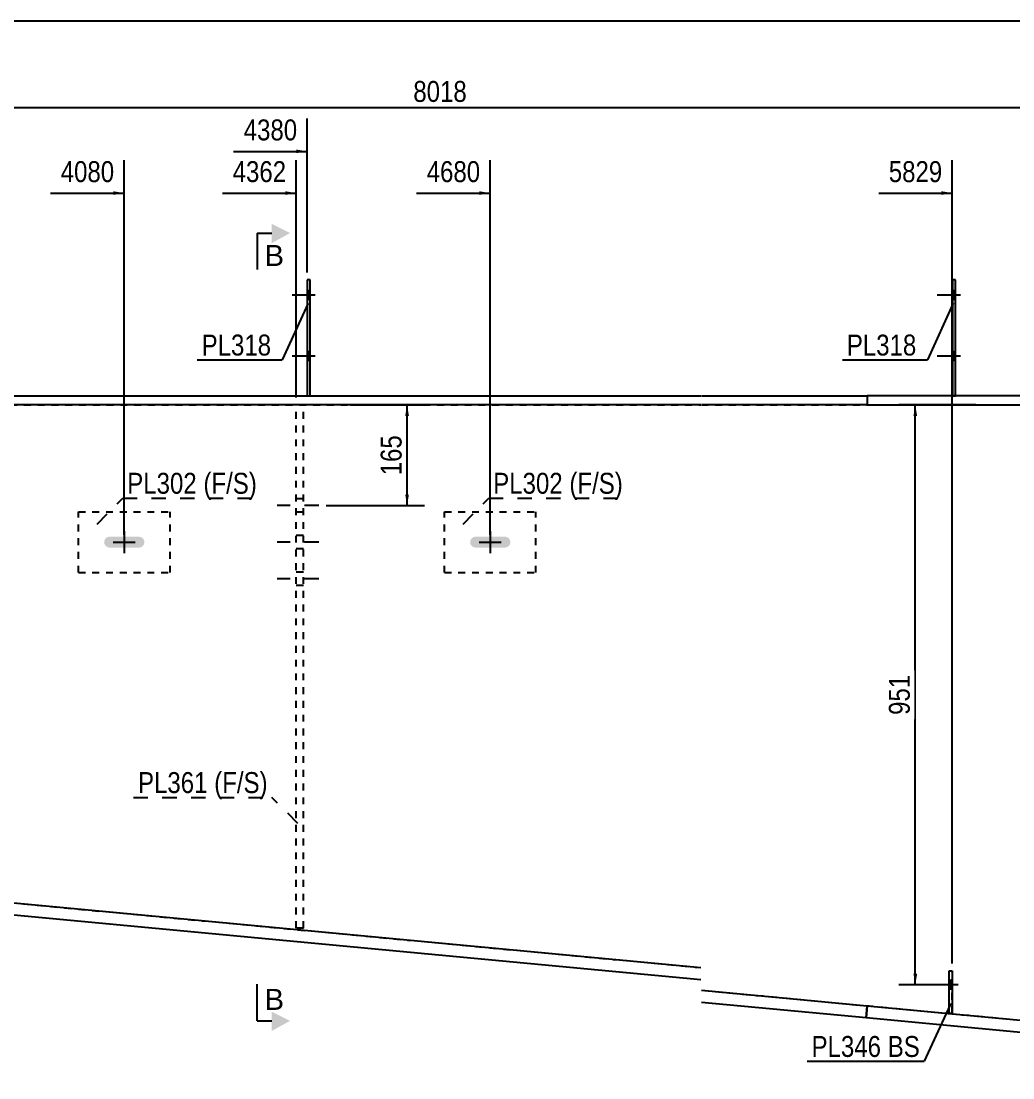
# Model space of a CAD drawing. Header units: millimetres. Extents: x -275 to 137, y -158 to 129.
# Drawn here: x -133.5 to 2, y -15 to 129.4 of the extents above; entities that cross this region are included whole.
import ezdxf

# ---------------------------------------------------------------- set-up
doc = ezdxf.new("R2010")
doc.units = ezdxf.units.MM
doc.linetypes.add('DXK_LINE_DOT1', pattern=[1.8814, 0.9407, -0.9407])
doc.linetypes.add('DXK_LINE_DOT2', pattern=[3.9198, 1.9599, -1.9599])
doc.styles.add('Arial', font='ARIAL.TTF', dxfattribs={"height": 0.2})
doc.styles.add('Arial Narrow', font='ARIALN.TTF', dxfattribs={"height": 0.2})

# ---------------------------------------------------------------- blocks, each defined once
blk = doc.blocks.new('Unknown-622979639-1210')
at = {"color": 5, "linetype": 'Continuous'}
blk.add_line((137.44, 129.41), (-272.56, 129.41), dxfattribs=at)
blk = doc.blocks.new('Bolt-622979639-1844 - 1510')
at = {"linetype": 'Continuous'}
blk.add_hatch(color=3, dxfattribs=at).paths.add_polyline_path([(-116.75, 57.92), (-116.7, 58.21), (-116.75, 58.5), (-116.92, 58.74), (-117.16, 58.9), (-117.45, 58.96), (-121.45, 58.96), (-121.73, 58.9), (-121.98, 58.74), (-122.14, 58.5), (-122.2, 58.21), (-122.14, 57.92), (-121.98, 57.68), (-121.73, 57.52), (-121.45, 57.46), (-117.45, 57.46), (-117.16, 57.52), (-116.92, 57.68)])
at = {"color": 3, "linetype": 'Continuous'}
for p, q in [((-119.45, 59.71), (-119.45, 56.71)), ((-120.95, 58.21), (-117.95, 58.21))]:
    blk.add_line(p, q, dxfattribs=at)
blk = doc.blocks.new('Part-622979639-1538 - 1510')
at = {"color": 7, "linetype": 'DXK_LINE_DOT1'}
for p, q in [((-125.7, 54.04), (-125.7, 62.37)), ((-125.7, 62.37), (-113.2, 62.37)), ((-113.2, 54.04), (-113.2, 62.37)), ((-125.7, 54.04), (-113.2, 54.04))]:
    blk.add_line(p, q, dxfattribs=at)
blk = doc.blocks.new('Part-622979639-1543 - 1510')
at = {"color": 7, "linetype": 'DXK_LINE_DOT1'}
for p, q in [((-75.7, 54.04), (-75.7, 62.37)), ((-75.7, 62.37), (-63.2, 62.37)), ((-63.2, 54.04), (-63.2, 62.37)), ((-75.7, 54.04), (-63.2, 54.04))]:
    blk.add_line(p, q, dxfattribs=at)
blk = doc.blocks.new('Part-622979639-1757 - 1510')
at = {"color": 2, "linetype": 'Continuous'}
for p, q in [((-17.94, 78.21), (-17.94, 76.96)), ((29.56, 78.21), (-17.94, 78.21)), ((96.55, 78.21), (29.66, 78.21)), ((-17.94, 76.96), (29.56, 76.96)), ((29.66, 76.96), (96.55, 76.96))]:
    blk.add_line(p, q, dxfattribs=at)
at = {"color": 7, "linetype": 'DXK_LINE_DOT1'}
blk.add_line((96.55, 76.96), (96.55, 78.21), dxfattribs=at)
blk = doc.blocks.new('Part-622979639-1794 - 1510')
at = {"color": 7, "linetype": 'DXK_LINE_DOT1'}
for p, q in [((-249.58, 76.96), (-195.58, 76.96)), ((-249.58, 39.46), (-249.58, 76.96)), ((-195.48, 76.96), (-148.3, 76.96)), ((-148.2, 76.96), (-40.7, 76.96)), ((-40.6, 76.96), (7.06, 76.96)), ((-249.33, 39.43), (-195.58, 34.38)), ((-195.48, 18.71), (-148.3, 14.27)), ((-148.2, 10.18), (-40.7, 0.07)), ((-40.6, -3.02), (7.06, -7.5))]:
    blk.add_line(p, q, dxfattribs=at)
at = {"color": 2, "linetype": 'Continuous'}
for p, q in [((7.06, -7.5), (7.06, 76.96)), ((-249.33, 39.43), (-249.58, 39.46))]:
    blk.add_line(p, q, dxfattribs=at)
blk = doc.blocks.new('Bolt-622979639-1846 - 1510')
at = {"linetype": 'Continuous'}
for points in [[(-94.03, 91.37), (-94.03, 92.54), (-94.45, 92.54), (-94.45, 91.37)], [(-94.03, 91.37), (-94.03, 92.54), (-94.45, 92.54), (-94.45, 91.37)], [(-94.03, 83.04), (-94.03, 84.21), (-94.45, 84.21), (-94.45, 83.04)], [(-94.03, 83.04), (-94.03, 84.21), (-94.45, 84.21), (-94.45, 83.04)]]:
    blk.add_hatch(color=3, dxfattribs=at).paths.add_polyline_path(points)
at = {"color": 3, "linetype": 'Continuous'}
for p, q in [((-94.03, 92.54), (-94.45, 92.54)), ((-94.03, 92.54), (-94.45, 92.54)), ((-93.36, 91.96), (-96.53, 91.96)), ((-93.36, 91.96), (-96.53, 91.96)), ((-94.03, 91.37), (-94.45, 91.37)), ((-94.03, 91.37), (-94.45, 91.37)), ((-94.03, 84.21), (-94.45, 84.21)), ((-94.03, 84.21), (-94.45, 84.21)), ((-93.36, 83.62), (-96.53, 83.62)), ((-93.36, 83.62), (-96.53, 83.62)), ((-94.03, 83.04), (-94.45, 83.04)), ((-94.03, 83.04), (-94.45, 83.04))]:
    blk.add_line(p, q, dxfattribs=at)
blk = doc.blocks.new('Bolt-622979639-1839 - 1510')
at = {"linetype": 'Continuous'}
blk.add_hatch(color=3, dxfattribs=at).paths.add_polyline_path([(-6.32, -2.86), (-6.32, -1.7), (-6.73, -1.7), (-6.73, -2.86)])
at = {"color": 3, "linetype": 'Continuous'}
for p, q in [((-5.52, -2.28), (-8.27, -2.28)), ((-6.32, -1.7), (-6.73, -1.7)), ((-6.32, -2.86), (-6.73, -2.86))]:
    blk.add_line(p, q, dxfattribs=at)
blk = doc.blocks.new('Bolt-622979639-1712 - 1510')
at = {"linetype": 'Continuous'}
for points in [[(-5.88, 91.37), (-5.88, 92.54), (-6.3, 92.54), (-6.3, 91.37)], [(-5.88, 91.37), (-5.88, 92.54), (-6.3, 92.54), (-6.3, 91.37)], [(-5.88, 83.04), (-5.88, 84.21), (-6.3, 84.21), (-6.3, 83.04)], [(-5.88, 83.04), (-5.88, 84.21), (-6.3, 84.21), (-6.3, 83.04)]]:
    blk.add_hatch(color=3, dxfattribs=at).paths.add_polyline_path(points)
at = {"color": 3, "linetype": 'Continuous'}
for p, q in [((-5.88, 92.54), (-6.3, 92.54)), ((-5.88, 92.54), (-6.3, 92.54)), ((-5.21, 91.96), (-8.38, 91.96)), ((-5.21, 91.96), (-8.38, 91.96)), ((-5.88, 91.37), (-6.3, 91.37)), ((-5.88, 91.37), (-6.3, 91.37)), ((-5.88, 84.21), (-6.3, 84.21)), ((-5.88, 84.21), (-6.3, 84.21)), ((-5.21, 83.62), (-8.38, 83.62)), ((-5.21, 83.62), (-8.38, 83.62)), ((-5.88, 83.04), (-6.3, 83.04)), ((-5.88, 83.04), (-6.3, 83.04))]:
    blk.add_line(p, q, dxfattribs=at)
blk = doc.blocks.new('Part-622979639-1762 - 1510')
at = {"color": 2, "linetype": 'Continuous'}
for p, q in [((-94.03, 94.04), (-94.45, 94.04)), ((-94.45, 94.04), (-94.45, 78.21)), ((-94.03, 78.21), (-94.03, 94.04))]:
    blk.add_line(p, q, dxfattribs=at)
at = {"color": 7, "linetype": 'DXK_LINE_DOT1'}
blk.add_line((-94.45, 78.21), (-94.03, 78.21), dxfattribs=at)
blk = doc.blocks.new('Part-622979639-1767 - 1510')
at = {"color": 2, "linetype": 'Continuous'}
for p, q in [((-5.88, 94.04), (-6.3, 94.04)), ((-6.3, 94.04), (-6.3, 78.21)), ((-5.88, 78.21), (-5.88, 94.04))]:
    blk.add_line(p, q, dxfattribs=at)
at = {"color": 7, "linetype": 'DXK_LINE_DOT1'}
blk.add_line((-6.3, 78.21), (-5.88, 78.21), dxfattribs=at)
blk = doc.blocks.new('Part-622979639-1816 - 1510')
at = {"color": 2, "linetype": 'Continuous'}
for p, q in [((-18.1, -6.81), (-17.94, -5.15)), ((-17.94, -5.15), (29.56, -9.62)), ((29.56, -11.29), (-18.1, -6.81)), ((29.66, -16.75), (96.55, -23.04)), ((96.4, -24.7), (29.66, -18.42)), ((96.55, -23.04), (96.4, -24.7))]:
    blk.add_line(p, q, dxfattribs=at)
blk = doc.blocks.new('Part-622979639-1838 - 1510')
at = {"color": 2, "linetype": 'Continuous'}
for p, q in [((-249.49, 37.78), (-249.33, 39.43)), ((-249.33, 39.43), (-195.58, 34.38)), ((-195.58, 32.7), (-249.49, 37.78)), ((-195.48, 18.71), (-148.3, 14.27)), ((-148.3, 12.6), (-195.48, 17.04)), ((-148.2, 10.18), (-40.7, 0.07)), ((-40.7, -1.61), (-148.2, 8.51)), ((-40.6, -3.02), (-17.94, -5.15)), ((-18.1, -6.81), (-40.6, -4.69)), ((-17.94, -5.15), (-18.1, -6.81))]:
    blk.add_line(p, q, dxfattribs=at)
blk = doc.blocks.new('Bolt-622979639-1840 - 1510')
at = {"color": 3, "linetype": 'DXK_LINE_DOT2'}
for p, q in [((-5.52, -2.28), (-8.27, -2.28)), ((-6.32, -1.7), (-6.73, -1.7)), ((-6.32, -2.86), (-6.73, -2.86))]:
    blk.add_line(p, q, dxfattribs=at)
blk = doc.blocks.new('Bolt-622979639-1843 - 1510')
at = {"linetype": 'Continuous'}
blk.add_hatch(color=3, dxfattribs=at).paths.add_polyline_path([(-66.75, 57.92), (-66.7, 58.21), (-66.75, 58.5), (-66.92, 58.74), (-67.16, 58.9), (-67.45, 58.96), (-71.45, 58.96), (-71.73, 58.9), (-71.98, 58.74), (-72.14, 58.5), (-72.2, 58.21), (-72.14, 57.92), (-71.98, 57.68), (-71.73, 57.52), (-71.45, 57.46), (-67.45, 57.46), (-67.16, 57.52), (-66.92, 57.68)])
at = {"color": 3, "linetype": 'Continuous'}
for p, q in [((-69.45, 59.71), (-69.45, 56.71)), ((-70.95, 58.21), (-67.95, 58.21))]:
    blk.add_line(p, q, dxfattribs=at)
blk = doc.blocks.new('Bolt-622979639-1980 - 1510')
at = {"color": 3, "linetype": 'DXK_LINE_DOT2'}
for p, q in [((-94.95, 64.12), (-95.95, 64.12)), ((-92.87, 63.21), (-98.54, 63.21)), ((-94.95, 62.29), (-95.95, 62.29)), ((-92.87, 58.21), (-98.54, 58.21)), ((-94.95, 59.12), (-95.95, 59.12)), ((-94.95, 57.29), (-95.95, 57.29)), ((-94.95, 54.12), (-95.95, 54.12)), ((-92.87, 53.21), (-98.54, 53.21)), ((-94.95, 52.29), (-95.95, 52.29))]:
    blk.add_line(p, q, dxfattribs=at)
blk = doc.blocks.new('Part-622979639-2007 - 1510')
at = {"color": 7, "linetype": 'DXK_LINE_DOT1'}
for p, q in [((-6.73, -6.2), (-6.73, -0.36)), ((-6.73, -0.36), (-6.32, -0.36)), ((-6.32, -6.2), (-6.32, -0.36)), ((-6.73, -4.95), (-6.32, -4.95)), ((-6.32, -6.2), (-6.73, -6.2))]:
    blk.add_line(p, q, dxfattribs=at)
blk = doc.blocks.new('Part-622979639-2012 - 1510')
at = {"color": 2, "linetype": 'Continuous'}
for p, q in [((-6.73, -6.2), (-6.73, -0.36)), ((-6.73, -0.36), (-6.32, -0.36)), ((-6.32, -0.36), (-6.32, -6.2)), ((-6.32, -6.2), (-6.73, -6.2))]:
    blk.add_line(p, q, dxfattribs=at)
blk = doc.blocks.new('Part-622979639-2034 - 1510')
at = {"color": 2, "linetype": 'Continuous'}
for p, q in [((-249.58, 76.96), (-249.58, 78.21)), ((-249.58, 78.21), (-195.58, 78.21)), ((-195.48, 78.21), (-148.3, 78.21)), ((-148.2, 78.21), (-40.7, 78.21)), ((-40.6, 78.21), (-17.94, 78.21)), ((-17.94, 78.21), (-17.94, 76.96)), ((-195.58, 76.96), (-249.58, 76.96)), ((-148.3, 76.96), (-195.48, 76.96)), ((-40.7, 76.96), (-148.2, 76.96)), ((-17.94, 76.96), (-40.6, 76.96))]:
    blk.add_line(p, q, dxfattribs=at)
blk = doc.blocks.new('Part-622979639-2078 - 1510')
at = {"color": 7, "linetype": 'DXK_LINE_DOT1'}
for p, q in [((-95.95, 5.46), (-95.95, 76.96)), ((-94.95, 5.46), (-94.95, 76.96)), ((-94.95, 5.46), (-95.95, 5.46))]:
    blk.add_line(p, q, dxfattribs=at)
blk = doc.blocks.new('StraightDimension-622979639-4906 - 1510')
at = {"linetype": 'Continuous'}
blk.add_hatch(color=7, dxfattribs=at).paths.add_polyline_path([(-95.95, 111.86), (-94.45, 111.61), (-95.95, 111.36)])
at = {"color": 7, "linetype": 'Continuous'}
for p, q in [((-94.45, 95.04), (-94.45, 116.11)), ((-104.51, 111.61), (-94.45, 111.61))]:
    blk.add_line(p, q, dxfattribs=at)
at = {"color": 0}
blk.add_wipeout([(-95.22, 112.51), (-95.22, 116.71), (-103.73, 116.71), (-103.73, 112.51)], dxfattribs=at)
at = {"color": 3, "style": 'Arial Narrow'}
blk.add_text('4380', height=2.863, dxfattribs=at).set_placement((-103.13, 113.11))
blk = doc.blocks.new('StraightDimension-622979639-2144 - 1510')
at = {"linetype": 'Continuous'}
for points in [[(-11.63, 75.46), (-11.38, 76.96), (-11.13, 75.46)], [(-11.13, -0.78), (-11.38, -2.28), (-11.63, -0.78)]]:
    blk.add_hatch(color=7, dxfattribs=at).paths.add_polyline_path(points)
at = {"color": 7, "linetype": 'Continuous'}
for p, q in [((-3.11, 76.96), (-13.63, 76.96)), ((-11.38, -2.28), (-11.38, 76.96)), ((-6.42, -2.28), (-13.63, -2.28))]:
    blk.add_line(p, q, dxfattribs=at)
at = {"color": 0}
blk.add_wipeout([(-11.53, 40.68), (-15.73, 40.68), (-15.73, 34), (-11.53, 34)], dxfattribs=at)
at = {"color": 3, "style": 'Arial Narrow'}
blk.add_text('951', height=2.863, rotation=90.0002, dxfattribs=at).set_placement((-12.13, 34.6))
blk = doc.blocks.new('StraightDimension-622979639-4904 - 1510')
at = {"linetype": 'Continuous'}
blk.add_hatch(color=7, dxfattribs=at).paths.add_polyline_path([(-7.82, 106.16), (-6.32, 105.91), (-7.82, 105.66)])
at = {"color": 7, "linetype": 'Continuous'}
for p, q in [((-6.32, 0.64), (-6.32, 110.41)), ((-16.38, 105.91), (-6.32, 105.91))]:
    blk.add_line(p, q, dxfattribs=at)
at = {"color": 0}
blk.add_wipeout([(-7.09, 106.81), (-7.09, 111.01), (-15.6, 111.01), (-15.6, 106.81)], dxfattribs=at)
at = {"color": 3, "style": 'Arial Narrow'}
blk.add_text('5829', height=2.863, dxfattribs=at).set_placement((-15, 107.41))
blk = doc.blocks.new('StraightDimension-622979639-2154 - 1510')
at = {"linetype": 'Continuous'}
for points in [[(-81.06, 75.46), (-80.81, 76.96), (-80.56, 75.46)], [(-80.56, 64.71), (-80.81, 63.21), (-81.06, 64.71)]]:
    blk.add_hatch(color=7, dxfattribs=at).paths.add_polyline_path(points)
at = {"color": 7, "linetype": 'Continuous'}
for p, q in [((-88.6, 76.96), (-78.41, 76.96)), ((-80.81, 63.21), (-80.81, 76.96)), ((-91.87, 63.21), (-78.41, 63.21))]:
    blk.add_line(p, q, dxfattribs=at)
at = {"color": 0}
blk.add_wipeout([(-80.96, 73.43), (-85.16, 73.43), (-85.16, 66.74), (-80.96, 66.74)], dxfattribs=at)
at = {"color": 3, "style": 'Arial Narrow'}
blk.add_text('165', height=2.863, rotation=90.0002, dxfattribs=at).set_placement((-81.56, 67.34))
blk = doc.blocks.new('StraightDimension-622979639-2594 - 1510')
at = {"color": 7, "linetype": 'Continuous'}
blk.add_line((-251.25, 117.62), (98.64, 117.62), dxfattribs=at)
at = {"color": 0}
blk.add_wipeout([(-72.05, 117.77), (-72.05, 121.97), (-80.56, 121.97), (-80.56, 117.77)], dxfattribs=at)
at = {"color": 3, "style": 'Arial Narrow'}
blk.add_text('8018', height=2.863, dxfattribs=at).set_placement((-79.96, 118.37))
blk = doc.blocks.new('StraightDimension-622979639-4905 - 1510')
at = {"linetype": 'Continuous'}
blk.add_hatch(color=7, dxfattribs=at).paths.add_polyline_path([(-70.95, 106.16), (-69.45, 105.91), (-70.95, 105.66)])
at = {"color": 7, "linetype": 'Continuous'}
for p, q in [((-69.45, 59.21), (-69.45, 110.41)), ((-79.51, 105.91), (-69.45, 105.91))]:
    blk.add_line(p, q, dxfattribs=at)
at = {"color": 0}
blk.add_wipeout([(-70.22, 106.81), (-70.22, 111.01), (-78.73, 111.01), (-78.73, 106.81)], dxfattribs=at)
at = {"color": 3, "style": 'Arial Narrow'}
blk.add_text('4680', height=2.863, dxfattribs=at).set_placement((-78.13, 107.41))
blk = doc.blocks.new('StraightDimension-622979639-4907 - 1510')
at = {"linetype": 'Continuous'}
blk.add_hatch(color=7, dxfattribs=at).paths.add_polyline_path([(-97.45, 106.16), (-95.95, 105.91), (-97.45, 105.66)])
at = {"color": 7, "linetype": 'Continuous'}
for p, q in [((-95.95, 77.96), (-95.95, 110.41)), ((-106.02, 105.91), (-95.95, 105.91))]:
    blk.add_line(p, q, dxfattribs=at)
at = {"color": 0}
blk.add_wipeout([(-96.73, 106.81), (-96.73, 111.01), (-105.24, 111.01), (-105.24, 106.81)], dxfattribs=at)
at = {"color": 3, "style": 'Arial Narrow'}
blk.add_text('4362', height=2.863, dxfattribs=at).set_placement((-104.64, 107.41))
blk = doc.blocks.new('StraightDimension-622979639-4908 - 1510')
at = {"linetype": 'Continuous'}
blk.add_hatch(color=7, dxfattribs=at).paths.add_polyline_path([(-120.95, 106.16), (-119.45, 105.91), (-120.95, 105.66)])
at = {"color": 7, "linetype": 'Continuous'}
for p, q in [((-119.45, 59.21), (-119.45, 110.41)), ((-129.51, 105.91), (-119.45, 105.91))]:
    blk.add_line(p, q, dxfattribs=at)
at = {"color": 0}
blk.add_wipeout([(-120.22, 106.81), (-120.22, 111.01), (-128.73, 111.01), (-128.73, 106.81)], dxfattribs=at)
at = {"color": 3, "style": 'Arial Narrow'}
blk.add_text('4080', height=2.863, dxfattribs=at).set_placement((-128.13, 107.41))
blk = doc.blocks.new('Mark-622979639-1539 - 1510')
at = {"color": 0}
for points in [[(-59.53, 64.82), (-59.53, 67.82), (-69.04, 67.82), (-69.04, 64.82)], [(-51.34, 64.82), (-51.34, 67.82), (-58.63, 67.82), (-58.63, 64.82)]]:
    blk.add_wipeout(points, dxfattribs=at)
for points in [[(-59.53, 64.82), (-59.53, 67.82), (-69.04, 67.82), (-69.04, 64.82)], [(-51.34, 64.82), (-51.34, 67.82), (-58.63, 67.82), (-58.63, 64.82)]]:
    blk.add_wipeout(points, dxfattribs=at)
at = {"color": 7, "linetype": 'DXK_LINE_DOT2'}
for p, q in [((-73.17, 60.68), (-69.64, 64.22)), ((-69.64, 64.22), (-50.74, 64.22))]:
    blk.add_line(p, q, dxfattribs=at)
at = {"color": 3, "style": 'Arial Narrow'}
for s, p in [('PL302', (-69.04, 64.82)), ('(F/', (-58.63, 64.82)), ('S)', (-54.62, 64.82))]:
    blk.add_text(s, height=2.863, dxfattribs=at).set_placement(p)
blk = doc.blocks.new('Mark-622979639-1534 - 1510')
at = {"color": 0}
for points in [[(-109.53, 64.82), (-109.53, 67.82), (-119.04, 67.82), (-119.04, 64.82)], [(-101.34, 64.82), (-101.34, 67.82), (-108.63, 67.82), (-108.63, 64.82)]]:
    blk.add_wipeout(points, dxfattribs=at)
for points in [[(-109.53, 64.82), (-109.53, 67.82), (-119.04, 67.82), (-119.04, 64.82)], [(-101.34, 64.82), (-101.34, 67.82), (-108.63, 67.82), (-108.63, 64.82)]]:
    blk.add_wipeout(points, dxfattribs=at)
at = {"color": 7, "linetype": 'DXK_LINE_DOT2'}
for p, q in [((-123.17, 60.68), (-119.64, 64.22)), ((-119.64, 64.22), (-100.74, 64.22))]:
    blk.add_line(p, q, dxfattribs=at)
at = {"color": 3, "style": 'Arial Narrow'}
for s, p in [('PL302', (-119.04, 64.82)), ('(F/', (-108.63, 64.82)), ('S)', (-104.62, 64.82))]:
    blk.add_text(s, height=2.863, dxfattribs=at).set_placement(p)
blk = doc.blocks.new('Mark-622979639-1758 - 1510')
at = {"color": 7, "linetype": 'Continuous'}
blk.add_line((-94.34, 90.85), (-97.87, 83.11), dxfattribs=at)
at = {"color": 0}
blk.add_wipeout([(-99.37, 83.71), (-99.37, 86.71), (-108.88, 86.71), (-108.88, 83.71)], dxfattribs=at)
blk.add_wipeout([(-99.37, 83.71), (-99.37, 86.71), (-108.88, 86.71), (-108.88, 83.71)], dxfattribs=at)
at = {"color": 7, "linetype": 'Continuous'}
blk.add_line((-109.48, 83.11), (-97.87, 83.11), dxfattribs=at)
at = {"color": 3, "style": 'Arial Narrow'}
blk.add_text('PL318', height=2.863, dxfattribs=at).set_placement((-108.88, 83.71))
blk = doc.blocks.new('Mark-622979639-1763 - 1510')
at = {"color": 7, "linetype": 'Continuous'}
blk.add_line((-6.19, 90.85), (-9.72, 83.11), dxfattribs=at)
at = {"color": 0}
blk.add_wipeout([(-11.22, 83.71), (-11.22, 86.71), (-20.73, 86.71), (-20.73, 83.71)], dxfattribs=at)
blk.add_wipeout([(-11.22, 83.71), (-11.22, 86.71), (-20.73, 86.71), (-20.73, 83.71)], dxfattribs=at)
at = {"color": 7, "linetype": 'Continuous'}
blk.add_line((-21.33, 83.11), (-9.72, 83.11), dxfattribs=at)
at = {"color": 3, "style": 'Arial Narrow'}
blk.add_text('PL318', height=2.863, dxfattribs=at).set_placement((-20.73, 83.71))
blk = doc.blocks.new('Mark-622979639-2074 - 1510')
at = {"color": 0}
for points in [[(-108.06, 23.92), (-108.06, 26.92), (-117.57, 26.92), (-117.57, 23.92)], [(-99.87, 23.92), (-99.87, 26.92), (-107.16, 26.92), (-107.16, 23.92)]]:
    blk.add_wipeout(points, dxfattribs=at)
for points in [[(-108.06, 23.92), (-108.06, 26.92), (-117.57, 26.92), (-117.57, 23.92)], [(-99.87, 23.92), (-99.87, 26.92), (-107.16, 26.92), (-107.16, 23.92)]]:
    blk.add_wipeout(points, dxfattribs=at)
at = {"color": 7, "linetype": 'DXK_LINE_DOT2'}
for p in [(-118.17, 23.32), (-95.73, 19.78)]:
    blk.add_line(p, (-99.27, 23.32), dxfattribs=at)
at = {"color": 3, "style": 'Arial Narrow'}
for s, p in [('PL361', (-117.57, 23.92)), ('(F/', (-107.16, 23.92)), ('S)', (-103.15, 23.92))]:
    blk.add_text(s, height=2.863, dxfattribs=at).set_placement(p)
blk = doc.blocks.new('SectionMark-622979639-2739 - 1510')
at = {"color": 7, "linetype": 'Continuous'}
for p, q in [((-101.29, 100.45), (-101.29, 95.45)), ((-101.29, 100.45), (-99.29, 100.45)), ((-101.29, -7.21), (-101.29, -2.21)), ((-101.29, -7.21), (-99.29, -7.21))]:
    blk.add_line(p, q, dxfattribs=at)
at = {"color": 0, "linetype": 'Continuous'}
for points in [[(-97.63, 95.95), (-97.63, 98.95), (-100.29, 98.95), (-100.29, 95.95)], [(-97.63, -5.71), (-97.63, -2.71), (-100.29, -2.71), (-100.29, -5.71)]]:
    blk.add_wipeout(points, dxfattribs=at)
at = {"linetype": 'Continuous'}
for points in [[(-99.29, 101.7), (-96.79, 100.45), (-99.29, 99.08)], [(-99.29, -5.96), (-96.79, -7.21), (-99.29, -8.58)]]:
    blk.add_hatch(color=7, dxfattribs=at).paths.add_polyline_path(points)
at = {"color": 136, "linetype": 'Continuous', "style": 'Arial'}
for p in [(-100.29, 95.95), (-100.29, -5.71)]:
    blk.add_text('B', height=2.87, dxfattribs=at).set_placement(p)
blk = doc.blocks.new('MarkSet-622979639-2760 - 1510')
at = {"color": 0}
for points in [[(-16.04, -12.14), (-16.04, -9.14), (-25.55, -9.14), (-25.55, -12.14)], [(-10.76, -12.14), (-10.76, -9.14), (-15.14, -9.14), (-15.14, -12.14)]]:
    blk.add_wipeout(points, dxfattribs=at)
for points in [[(-16.04, -12.14), (-16.04, -9.14), (-25.55, -9.14), (-25.55, -12.14)], [(-10.76, -12.14), (-10.76, -9.14), (-15.14, -9.14), (-15.14, -12.14)]]:
    blk.add_wipeout(points, dxfattribs=at)
at = {"color": 7, "linetype": 'Continuous'}
for p in [(-6.62, -5.01), (-26.15, -12.74)]:
    blk.add_line(p, (-10.16, -12.74), dxfattribs=at)
at = {"color": 3, "style": 'Arial Narrow'}
for s, p in [('PL346', (-25.55, -12.14)), ('BS', (-15.14, -12.14))]:
    blk.add_text(s, height=2.863, dxfattribs=at).set_placement(p)

msp = doc.modelspace()

# ---------------------------------------------------------------- block references
for name in ['Unknown-622979639-1210', 'Part-622979639-1762 - 1510', 'Part-622979639-1767 - 1510', 'Bolt-622979639-1846 - 1510', 'Bolt-622979639-1712 - 1510', 'Part-622979639-2034 - 1510', 'Part-622979639-1757 - 1510', 'Part-622979639-1794 - 1510', 'Part-622979639-2078 - 1510', 'Bolt-622979639-1980 - 1510', 'Part-622979639-1538 - 1510', 'Part-622979639-1543 - 1510', 'Bolt-622979639-1844 - 1510', 'Bolt-622979639-1843 - 1510', 'Part-622979639-1838 - 1510', 'Part-622979639-2007 - 1510', 'Part-622979639-2012 - 1510', 'Bolt-622979639-1839 - 1510', 'Bolt-622979639-1840 - 1510', 'Part-622979639-1816 - 1510']:
    msp.add_blockref(name, (0, 0))

# ---------------------------------------------------------------- next in the draw order: block references
for name in ['StraightDimension-622979639-4906 - 1510', 'StraightDimension-622979639-2154 - 1510', 'StraightDimension-622979639-2144 - 1510', 'Mark-622979639-2074 - 1510', 'MarkSet-622979639-2760 - 1510']:
    msp.add_blockref(name, (0, 0))

# ---------------------------------------------------------------- next in the draw order: block references
msp.add_blockref('StraightDimension-622979639-4904 - 1510', (0, 0))

# ---------------------------------------------------------------- next in the draw order: block references
msp.add_blockref('StraightDimension-622979639-2594 - 1510', (0, 0))

# ---------------------------------------------------------------- next in the draw order: block references
for name in ['StraightDimension-622979639-4908 - 1510', 'StraightDimension-622979639-4907 - 1510', 'StraightDimension-622979639-4905 - 1510', 'Mark-622979639-1763 - 1510']:
    msp.add_blockref(name, (0, 0))

# ---------------------------------------------------------------- next in the draw order: block references
for name in ['Mark-622979639-1758 - 1510', 'Mark-622979639-1534 - 1510', 'Mark-622979639-1539 - 1510']:
    msp.add_blockref(name, (0, 0))

# ---------------------------------------------------------------- next in the draw order: block references
msp.add_blockref('SectionMark-622979639-2739 - 1510', (0, 0))

doc.saveas('drawing.dxf')
